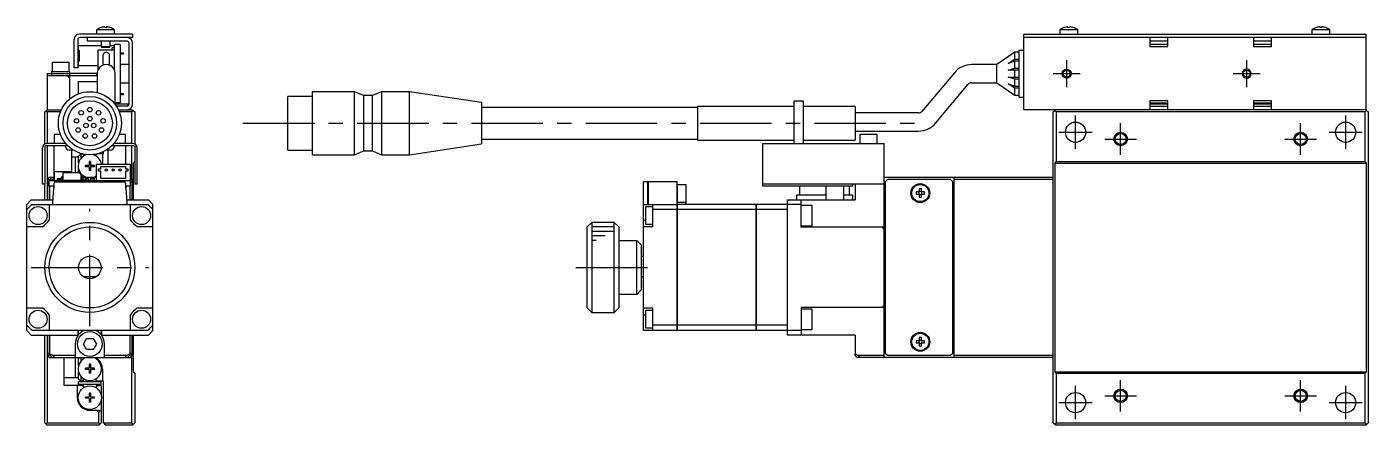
# Model space of a CAD drawing. Extents: x -1 to 626, y -8 to 214.
# Drawn here: x 327.5 to 625.5, y 68 to 156.4 of the extents above; entities that cross this region are included whole.
import ezdxf

# ---------------------------------------------------------------- set-up
doc = ezdxf.new("R2010")
doc.units = 0
doc.header["$LTSCALE"] = 0.5
doc.linetypes.add('CENTER', pattern=[50.8, 31.75, -6.35, 6.35, -6.35])
for name, color, linetype in [('MSM_CENTER', 1, 'CENTER'), ('MSM_CONTINUOUS', 7, 'CONTINUOUS'), ('MSM_NARROW', 5, 'CONTINUOUS')]:
    doc.layers.add(name, color=color, linetype=linetype)

msp = doc.modelspace()

# ---------------------------------------------------------------- linework, layer by layer
at = {"layer": 'MSM_CENTER'}
for p, q in [((558.500001, 149.000001), (558.500001, 143.000001)), ((598.500001, 149.000001), (598.500001, 143.000001)), ((555.500001, 146.000001), (561.500001, 146.000001)), ((595.500001, 146.000001), (601.500001, 146.000001)), ((375.500001, 135.000001), (525.500001, 135.000001)), ((560.500001, 129.300001), (560.500001, 136.700001)), ((570.500001, 128.000001), (570.500001, 135.000001)), ((610.500001, 128.000001), (610.500001, 135.000001)), ((620.500001, 129.300001), (620.500001, 136.700001)), ((556.800001, 133.000001), (564.200001, 133.000001)), ((567.000001, 131.500001), (574.000001, 131.500001)), ((607.000001, 131.500001), (614.000001, 131.500001)), ((616.800001, 133.000001), (624.200001, 133.000001)), ((341.500001, 90.000001), (341.500001, 116.000001)), ((328.500001, 103.000001), (354.500001, 103.000001)), ((449.500001, 103.000001), (467.500001, 103.000001)), ((570.500001, 71.000001), (570.500001, 78.000001)), ((610.500001, 71.000001), (610.500001, 78.000001)), ((560.500001, 69.300001), (560.500001, 76.700001)), ((567.000001, 74.500001), (574.000001, 74.500001)), ((607.000001, 74.500001), (614.000001, 74.500001)), ((620.500001, 69.300001), (620.500001, 76.700001)), ((556.800001, 73.000001), (564.200001, 73.000001)), ((616.800001, 73.000001), (624.200001, 73.000001))]:
    msp.add_line(p, q, dxfattribs=at)
at = {"layer": 'MSM_CONTINUOUS'}
for p, q in [((347, 155.698), (343, 155.698)), ((343, 155.698), (343, 154.800001)), ((344.071291, 156.255734), (344.05, 156.255734)), ((344.8, 156.255734), (344.8, 156.387477)), ((345.2, 156.255734), (344.8, 156.255734)), ((345.2, 156.387477), (345.2, 156.255734)), ((345.95, 156.255734), (345.928708, 156.255734)), ((347, 154.800001), (347, 155.698)), ((561.000001, 155.698), (557.000001, 155.698)), ((557.000001, 155.698), (557.000001, 154.800001)), ((558.071292, 156.255734), (558.050001, 156.255734)), ((558.800001, 156.255734), (558.800001, 156.387477)), ((559.200001, 156.255734), (558.800001, 156.255734)), ((559.200001, 156.387477), (559.200001, 156.255734)), ((559.950001, 156.255734), (559.92871, 156.255734)), ((561.000001, 154.800001), (561.000001, 155.698)), ((617.000001, 155.698), (613.000001, 155.698)), ((613.000001, 155.698), (613.000001, 154.800001)), ((614.071292, 156.255734), (614.050001, 156.255734)), ((614.800001, 156.255734), (614.800001, 156.387477)), ((615.200001, 156.255734), (614.800001, 156.255734)), ((615.200001, 156.387477), (615.200001, 156.255734)), ((615.950001, 156.255734), (615.92871, 156.255734)), ((617.000001, 154.800001), (617.000001, 155.698)), ((338, 147.300001), (338, 153.600001)), ((338.8, 153.500001), (338.8, 147.300001)), ((339, 152.250001), (344, 152.250001)), ((339, 151.250001), (339, 152.250001)), ((351, 154.800001), (339.2, 154.800001)), ((351, 154.000001), (339.3, 154.000001)), ((341, 153.200001), (341, 154.000001)), ((349.8, 153.200001), (341, 153.200001)), ((344, 153.199982), (344, 152.000001)), ((344, 152.000001), (346, 152.000001)), ((344, 152.000001), (344.2, 151.800001)), ((345.8, 151.800001), (346, 152.000001)), ((346, 152.000001), (346, 153.199982)), ((346, 152.250001), (347, 152.250001)), ((347, 146.759935), (347, 152.500001)), ((348.2, 152.500001), (347, 152.500001)), ((348.2, 152.500001), (348.2, 139.500001)), ((350.2, 139.200001), (350.2, 152.800001)), ((351, 154.800001), (351, 154.000001)), ((351, 139.200001), (351, 152.800001)), ((549.000001, 154.800001), (625.000001, 154.800001)), ((549.000001, 138.000001), (549.000001, 154.800001)), ((625.000001, 154.000001), (549.000001, 154.000001)), ((577.000001, 154.000001), (577.000001, 152.000001)), ((581.000001, 153.200001), (577.000001, 153.200001)), ((581.000001, 152.500001), (577.000001, 152.500001)), ((577.000001, 152.000001), (581.000001, 152.000001)), ((581.000001, 152.000001), (581.000001, 154.000001)), ((600.000001, 154.000001), (600.000001, 152.000001)), ((604.000001, 153.200001), (600.000001, 153.200001)), ((604.000001, 152.500001), (600.000001, 152.500001)), ((600.000001, 152.000001), (604.000001, 152.000001)), ((604.000001, 152.000001), (604.000001, 154.000001)), ((625.000001, 154.800001), (625.000001, 138.000001)), ((339, 151.250001), (339.1, 151.250001)), ((339.1, 150.450001), (339, 150.450001)), ((339, 150.450001), (339, 149.550001)), ((339.1, 150.075001), (339, 150.075001)), ((339.1, 149.925001), (339, 149.925001)), ((339.1, 149.550001), (339, 149.550001)), ((339.1, 151.250001), (339.1, 148.750001)), ((347, 151.250001), (343.3, 151.250001)), ((343.3, 151.250001), (343.3, 146.759935)), ((345.8, 151.800001), (344.2, 151.800001)), ((344.4, 150.000001), (344.4, 147.854051)), ((345.9, 147.854051), (345.9, 150.000001)), ((347, 151.705001), (346.45, 151.705001)), ((346.45, 151.250001), (346.45, 151.705001)), ((348.2, 150.625001), (349, 150.625001)), ((348.2, 150.375001), (349, 150.375001)), ((349, 150.375001), (349, 150.625001)), ((547.000001, 150.750001), (543.000001, 148.000001)), ((545.545455, 148.250001), (547.000001, 149.250001)), ((547.000001, 149.250001), (547.000001, 150.750001)), ((548.000001, 150.750001), (547.000001, 150.750001)), ((547.000001, 149.250001), (548.000001, 149.250001)), ((548.000001, 140.750001), (548.000001, 151.250001)), ((548.000001, 151.250001), (549.000001, 151.250001)), ((333, 146.500001), (333, 145.500001)), ((333, 146.500001), (337, 146.500001)), ((336.9, 148.500001), (333.1, 148.500001)), ((333.1, 148.500001), (333.1, 146.500001)), ((336.9, 146.500001), (336.9, 148.500001)), ((337, 146.500001), (337, 140.361903)), ((338.8, 147.300001), (338, 147.300001)), ((339, 147.750001), (339, 148.750001)), ((339, 148.750001), (339.1, 148.750001)), ((343.3, 147.750001), (339, 147.750001)), ((350.2, 148.000001), (348.2, 148.000001)), ((533.568701, 146.213939), (526.368096, 137.632591)), ((543.000001, 148.000001), (537.398924, 148.000001)), ((543.000001, 144.000001), (543.000001, 148.000001)), ((547.000001, 148.750001), (545.545455, 148.250001)), ((545.545455, 146.750001), (547.000001, 147.250001)), ((548.000001, 146.750001), (545.545455, 146.750001)), ((547.000001, 147.250001), (547.000001, 148.750001)), ((548.000001, 148.750001), (547.000001, 148.750001)), ((547.000001, 147.250001), (548.000001, 147.250001)), ((547.000001, 145.250001), (547.000001, 146.750001)), ((332, 146.000001), (332, 138.000001)), ((332, 146.000001), (333, 146.000001)), ((343, 145.500001), (332, 145.500001)), ((333, 146.000001), (337, 146.000003)), ((336.5, 145.500001), (337, 145.000001)), ((343, 146.000003), (337, 146.000003)), ((339, 141.538349), (339, 144.250001)), ((339, 144.250001), (343.15, 144.250001)), ((343, 146.000003), (343, 145.500001)), ((343.15, 146.000001), (343.15, 141.802758)), ((347.15, 139.132496), (347.15, 146.000001)), ((348.2, 144.000001), (350.2, 144.000001)), ((529.432273, 135.061441), (536.632879, 143.642789)), ((537.398924, 144.000001), (543.000001, 144.000001)), ((543.000001, 144.000001), (547.000001, 141.250001)), ((545.545455, 145.250001), (548.000001, 145.250001)), ((547.000001, 144.750001), (545.545455, 145.250001)), ((545.545455, 143.750001), (547.000001, 143.250001)), ((547.000001, 142.750001), (545.545455, 143.750001)), ((547.000001, 143.250001), (547.000001, 144.750001)), ((548.000001, 144.750001), (547.000001, 144.750001)), ((547.000001, 143.250001), (548.000001, 143.250001)), ((348.2, 141.625001), (349, 141.625001)), ((348.2, 141.375001), (349, 141.375001)), ((349, 141.375001), (349, 141.625001)), ((385.500001, 129.050001), (385.500001, 140.950001)), ((391.000001, 140.950001), (385.500001, 140.950001)), ((391.000001, 128.000001), (391.000001, 142.000001)), ((400.300001, 142.000001), (391.000001, 142.000001)), ((400.300001, 128.000001), (400.300001, 142.000001)), ((402.300001, 141.150001), (400.300001, 142.000001)), ((402.300001, 141.150001), (402.300001, 128.850001)), ((404.300001, 141.150001), (402.300001, 141.150001)), ((406.300001, 142.000001), (404.300001, 141.150001)), ((404.300001, 128.850001), (404.300001, 141.150001)), ((406.300001, 142.000001), (406.300001, 128.000001)), ((412.500001, 142.000001), (406.300001, 142.000001)), ((412.500001, 128.000001), (412.500001, 142.000001)), ((428.500001, 139.570001), (412.500001, 142.000001)), ((547.000001, 141.250001), (547.000001, 142.750001)), ((548.000001, 142.750001), (547.000001, 142.750001)), ((547.000001, 141.250001), (548.000001, 141.250001)), ((548.000001, 140.750001), (549.000001, 140.750001)), ((331.5, 137.500001), (332, 138.000001)), ((331.5, 130.366026), (331.5, 137.500001)), ((331.75, 137.750001), (332, 137.500001)), ((332, 138.000001), (335.175445, 138.000001)), ((332, 137.500001), (332, 130.500001)), ((334.961652, 137.500001), (332, 137.500001)), ((348.2, 139.500001), (347.15, 139.500001)), ((347.15, 139.300001), (350, 139.300001)), ((349.8, 138.800001), (347.378776, 138.800001)), ((347.824556, 138.000001), (351, 138.000001)), ((350.8, 137.500001), (348.038349, 137.500001)), ((350, 138.853591), (350, 139.300001)), ((350.8, 137.500001), (351.15, 137.850001)), ((350.8, 130.500001), (350.8, 137.500001)), ((351.15, 137.850001), (351, 138.000001)), ((351.15, 137.850001), (351.5, 137.500001)), ((351.5, 137.500001), (351.5, 130.366027)), ((428.500001, 139.570001), (428.500001, 130.430001)), ((476.500001, 138.500001), (428.500001, 138.500001)), ((476.500001, 138.750001), (476.500001, 131.250001)), ((498.000001, 138.750001), (476.500001, 138.750001)), ((498.000001, 130.500001), (498.000001, 140.000001)), ((498.000001, 140.000001), (500.000001, 140.000001)), ((500.000001, 140.000001), (500.000001, 130.500001)), ((511.500001, 138.750001), (500.000001, 138.750001)), ((511.500001, 138.750001), (511.500001, 131.250001)), ((525.602051, 137.275379), (511.500001, 137.275379)), ((625.000001, 138.000001), (549.000001, 138.000001)), ((555.500001, 137.500001), (555.850001, 137.850001)), ((555.500001, 68.500001), (555.500001, 137.500001)), ((555.850001, 137.850001), (556.000001, 138.000001)), ((555.850001, 137.850001), (556.200001, 137.500001)), ((624.800001, 137.500001), (556.200001, 137.500001)), ((556.200001, 137.500001), (556.200001, 126.500001)), ((577.000001, 140.000001), (577.000001, 138.000001)), ((581.000001, 140.000001), (577.000001, 140.000001)), ((577.000001, 139.500001), (581.000001, 139.500001)), ((577.000001, 139.300001), (581.000001, 139.300001)), ((577.000001, 138.800001), (581.000001, 138.800001)), ((581.000001, 138.000001), (581.000001, 140.000001)), ((604.000001, 140.000001), (600.000001, 140.000001)), ((600.000001, 140.000001), (600.000001, 138.000001)), ((600.000001, 139.500001), (604.000001, 139.500001)), ((600.000001, 139.300001), (604.000001, 139.300001)), ((600.000001, 138.800001), (604.000001, 138.800001)), ((604.000001, 138.000001), (604.000001, 140.000001)), ((624.800001, 137.500001), (625.150001, 137.850001)), ((624.800001, 126.500001), (624.800001, 137.500001)), ((625.000001, 138.000001), (625.150001, 137.850001)), ((625.150001, 137.850001), (625.500001, 137.500001)), ((625.500001, 137.500001), (625.500001, 68.500001)), ((334.961652, 132.500001), (333.600001, 132.500001)), ((333.600001, 132.500001), (333.600001, 130.500001)), ((349.400001, 132.500001), (348.038349, 132.500001)), ((349.400001, 130.500001), (349.400001, 132.500001)), ((428.500001, 131.500001), (476.500001, 131.500001)), ((476.500001, 131.250001), (498.000001, 131.250001)), ((500.000001, 131.250001), (511.500001, 131.250001)), ((511.500001, 133.275379), (525.602051, 133.275379)), ((516.400001, 132.500001), (512.600001, 132.500001)), ((512.600001, 132.500001), (512.600001, 130.500001)), ((516.400001, 130.500001), (516.400001, 132.500001)), ((331.000001, 121.500001), (331.000001, 129.500001)), ((331.500001, 129.800001), (331.500001, 121.500001)), ((336.601021, 130.000001), (331.700001, 130.000001)), ((332, 130.000001), (332, 118.000001)), ((336.138098, 130.500001), (332.000001, 130.500001)), ((333.500001, 130.000001), (333.500001, 123.000001)), ((336.000001, 130.669874), (336.000001, 130.500001)), ((337.894449, 129.000001), (337.000001, 129.000001)), ((337.500001, 124.080001), (337.500001, 129.000001)), ((339, 128.400001), (339, 128.461653)), ((339.16762, 128.400001), (339, 128.400001)), ((339.5, 128.200001), (339, 127.700001)), ((339.5, 128.200001), (339.5, 127.161326)), ((339.838676, 128.200001), (339.5, 128.200001)), ((339.967335, 128.169852), (340.078847, 127.976708)), ((343.032664, 128.169852), (342.921152, 127.976708)), ((344.5, 128.200001), (343.161325, 128.200001)), ((344, 128.400001), (343.832381, 128.400001)), ((344, 128.400001), (344, 128.461652)), ((344.3, 128.200001), (344.3, 125.900001)), ((344.5, 128.200001), (344.5, 128.675445)), ((346.000001, 129.000001), (345.105552, 129.000001)), ((345.500001, 129.000001), (345.500001, 125.900001)), ((351.300001, 130.000001), (346.39898, 130.000001)), ((351.000001, 130.500001), (346.861903, 130.500001)), ((347.000001, 130.500001), (347.000001, 130.669874)), ((349.500001, 125.900001), (349.500001, 130.000001)), ((350.8, 122.700001), (350.8, 130.000001)), ((351.500001, 129.800001), (351.500001, 121.500001)), ((352.000001, 121.500001), (352.000001, 129.500001)), ((385.500001, 129.050001), (391.000001, 129.050001)), ((400.300001, 128.000001), (402.300001, 128.850001)), ((402.300001, 128.850001), (404.300001, 128.850001)), ((404.300001, 128.850001), (406.300001, 128.000001)), ((412.500001, 128.000001), (428.500001, 130.430001)), ((491.000001, 130.500001), (518.000001, 130.500001)), ((491.000001, 121.000001), (491.000001, 130.500001)), ((518.000001, 83.000001), (518.000001, 130.500001)), ((339, 127.450001), (337.500001, 127.450001)), ((338.3, 124.080001), (338.3, 127.450001)), ((339, 126.214144), (339, 127.700001)), ((341.295, 125.645001), (340.5, 125.645001)), ((340.5, 125.355001), (340.5, 125.645001)), ((341.295, 125.355001), (340.5, 125.355001)), ((341.029993, 125.645001), (341.029993, 125.355001)), ((341.355, 126.500001), (341.355, 125.705001)), ((341.645, 126.500001), (341.355, 126.500001)), ((341.645, 125.970008), (341.355, 125.970008)), ((341.355, 125.295001), (341.355, 124.500001)), ((341.645, 126.500001), (341.645, 125.705001)), ((341.645, 125.295001), (341.645, 124.500001)), ((342.5, 125.645001), (341.705, 125.645001)), ((342.5, 125.355001), (341.705, 125.355001)), ((341.970006, 125.645001), (341.970006, 125.355001)), ((342.5, 125.355001), (342.5, 125.645001)), ((342.925003, 125.900001), (342.925003, 122.200001)), ((342.925003, 125.900001), (350.425003, 125.900001)), ((343.925003, 125.400001), (349.425003, 125.400001)), ((343.925003, 124.850001), (343.925003, 125.400001)), ((349.425003, 125.400001), (349.425003, 124.850001)), ((350.425003, 125.900001), (350.425003, 122.200001)), ((351.5, 126.500001), (351.15, 126.150001)), ((351.15, 126.150001), (351.15, 118.000001)), ((391.000001, 128.000001), (400.300001, 128.000001)), ((406.300001, 128.000001), (412.500001, 128.000001)), ((556.200001, 126.500001), (555.850001, 126.150001)), ((555.850001, 126.150001), (555.850001, 79.850001)), ((555.850001, 126.150001), (625.150001, 126.150001)), ((556.200001, 126.500001), (624.800001, 126.500001)), ((625.150001, 126.150001), (624.800001, 126.500001)), ((625.150001, 79.850001), (625.150001, 126.150001)), ((332.5, 123.000001), (332, 122.500001)), ((332.2, 122.500001), (332.599999, 122.500001)), ((332.2, 118.000001), (332.2, 122.500001)), ((332.5, 123.000001), (333.600003, 123.000001)), ((332.500003, 121.000001), (332.500003, 122.200001)), ((350.500003, 122.200001), (332.500003, 122.200001)), ((332.599999, 122.500001), (333.099999, 123.000001)), ((332.599999, 122.200001), (332.599999, 122.500001)), ((333.212371, 122.500001), (332.612371, 122.200001)), ((333, 122.900002), (333, 123.000001)), ((333.600003, 122.887633), (333.212371, 122.500001)), ((333.600003, 122.500001), (333.212371, 122.500001)), ((337.400003, 124.200001), (333.600003, 124.200001)), ((333.600003, 124.200001), (333.600003, 122.200001)), ((334.325003, 122.200001), (334.325003, 122.750001)), ((334.325003, 122.750001), (335.157503, 122.750001)), ((334.547503, 122.200001), (334.547503, 122.430001)), ((335.057503, 122.430001), (334.547503, 122.430001)), ((334.797503, 122.200001), (334.797503, 122.430001)), ((334.863898, 122.200001), (334.863898, 122.430001)), ((335.157503, 122.530001), (335.157503, 122.860001)), ((335.277503, 122.200001), (335.277503, 122.284034)), ((335.387503, 122.860001), (335.387503, 122.530001)), ((335.387503, 122.750001), (335.597503, 122.750001)), ((335.597503, 123.190001), (335.487503, 123.190001)), ((335.597503, 122.960001), (335.487503, 122.960001)), ((335.597503, 122.400001), (335.597503, 123.980001)), ((335.697503, 124.080001), (339.076081, 124.080001)), ((339.397503, 122.300001), (335.697503, 122.300001)), ((337.277503, 122.200001), (337.277503, 122.300001)), ((337.400003, 124.080001), (337.400003, 124.200001)), ((337.400003, 122.200001), (337.400003, 122.300001)), ((338.25, 122.200001), (338.25, 122.300001)), ((338.812503, 122.200001), (338.812503, 122.300001)), ((339, 124.080001), (339, 124.785858)), ((339.146792, 124.050712), (339.468213, 123.729291)), ((339.497503, 123.65858), (339.497503, 122.400001)), ((339.607503, 123.190001), (339.497503, 123.190001)), ((339.607503, 122.960001), (339.497503, 122.960001)), ((339.497503, 122.750001), (339.707503, 122.750001)), ((339.497503, 122.625001), (339.707503, 122.625001)), ((339.5, 123.838676), (339.5, 123.190001)), ((339.707503, 122.860001), (339.707503, 122.530001)), ((339.906334, 123.000001), (342.925003, 123.000001)), ((339.937503, 122.530001), (339.937503, 122.860001)), ((339.937503, 122.750001), (340.000003, 122.750001)), ((339.937503, 122.625001), (340.000003, 122.625001)), ((340.000003, 122.437299), (340.000003, 123.000001)), ((340.000003, 122.200001), (340.000003, 122.202139)), ((340.037503, 122.430001), (340.547503, 122.430001)), ((340.231107, 122.430001), (340.231107, 122.200001)), ((340.297503, 122.430001), (340.297503, 122.200001)), ((340.500003, 122.430001), (340.500003, 123.000001)), ((340.500003, 122.750001), (341.250003, 122.750001)), ((340.500003, 122.625001), (341.250003, 122.625001)), ((340.547503, 122.430001), (340.547503, 122.200001)), ((341.250003, 122.200001), (341.250003, 123.000001)), ((341.355, 125.029995), (341.645, 125.029995)), ((341.645, 124.500001), (341.355, 124.500001)), ((341.750003, 122.200001), (341.750003, 123.000001)), ((341.750003, 122.750001), (342.500003, 122.750001)), ((341.750003, 122.625001), (342.500003, 122.625001)), ((342.500003, 122.200001), (342.500003, 123.000001)), ((343.425003, 124.850001), (343.925003, 124.850001)), ((343.425003, 124.350001), (343.425003, 124.850001)), ((343.925003, 124.350001), (343.425003, 124.350001)), ((343.925003, 122.700001), (343.925003, 124.350001)), ((349.425003, 122.700001), (343.925003, 122.700001)), ((349.425003, 124.850001), (349.925003, 124.850001)), ((349.425003, 124.350001), (349.425003, 122.700001)), ((349.925003, 124.350001), (349.425003, 124.350001)), ((349.925003, 124.850001), (349.925003, 124.350001)), ((350.5, 123.000001), (350.425003, 123.000001)), ((350.425003, 122.500001), (350.8, 122.500001)), ((351, 122.500001), (350.5, 123.000001)), ((350.500003, 121.000001), (350.500003, 122.200001)), ((350.8, 122.500001), (350.8, 118.000001)), ((351, 118.000001), (351, 122.500001)), ((518.000001, 123.000001), (555.500001, 123.000001)), ((518.700001, 122.500001), (518.200001, 122.000001)), ((532.700001, 122.500001), (518.700001, 122.500001)), ((533.200001, 122.000001), (532.700001, 122.500001)), ((533.500001, 83.000001), (533.500001, 123.000001)), ((555.500001, 122.500001), (533.500001, 122.500001)), ((331.500001, 121.500001), (331.000001, 121.500001)), ((331.5, 118.000001), (331.5, 121.500001)), ((332.500003, 122.000001), (332.2, 122.000001)), ((333.529708, 121.000001), (332.500003, 121.000001)), ((332.599999, 118.000001), (332.599999, 121.000001)), ((333.270979, 117.300001), (333.58012, 121.720928)), ((333.500003, 121.000001), (333.500003, 120.575196)), ((333.879389, 122.000001), (349.120612, 122.000001)), ((349.419881, 121.720928), (349.729023, 117.300001)), ((350.500003, 121.000001), (349.470293, 121.000001)), ((349.500003, 120.575139), (349.500003, 121.000001)), ((350.400001, 121.000001), (350.400001, 118.000001)), ((350.8, 122.000001), (350.500003, 122.000001)), ((352.000001, 121.500001), (351.500001, 121.500001)), ((464.500001, 89.000001), (464.500001, 122.000001)), ((465.500001, 122.000001), (464.500001, 122.000001)), ((465.500001, 117.000001), (465.500001, 122.000001)), ((465.500001, 121.990001), (465.510001, 121.990001)), ((465.510001, 122.000001), (465.510001, 117.000001)), ((472.000001, 122.000001), (465.510001, 122.000001)), ((472.000001, 89.000001), (472.000001, 122.000001)), ((472.000001, 121.400001), (474.000001, 121.400001)), ((472.000001, 121.000001), (472.010001, 121.000001)), ((472.010001, 121.000001), (472.010001, 89.000001)), ((474.000001, 117.000001), (474.000001, 121.400001)), ((518.000001, 121.500001), (491.000001, 121.500001)), ((511.000001, 121.000001), (491.000001, 121.000001)), ((499.250001, 119.000001), (499.250001, 121.000001)), ((505.000001, 121.000001), (505.000001, 118.000001)), ((509.000001, 118.000001), (509.000001, 121.000001)), ((510.250001, 119.000001), (510.250001, 121.000001)), ((511.000001, 121.000001), (511.000001, 121.500001)), ((511.499999, 121.500001), (511.499999, 118.000001)), ((518.200001, 122.000001), (518.200001, 84.000001)), ((525.760001, 119.740001), (525.080816, 119.740001)), ((525.080816, 119.260001), (525.760001, 119.260001)), ((525.760001, 120.419186), (525.760001, 119.740001)), ((525.760001, 119.260001), (525.760001, 118.580817)), ((526.240001, 119.740001), (526.240001, 120.419186)), ((526.919185, 119.740001), (526.240001, 119.740001)), ((526.240001, 118.580817), (526.240001, 119.260001)), ((526.240001, 119.260001), (526.919185, 119.260001)), ((533.200001, 84.000001), (533.200001, 122.000001)), ((328.500001, 118.000001), (327.500001, 117.000001)), ((327.500001, 89.000001), (327.500001, 117.000001)), ((328.500001, 118.000001), (333.319927, 118.000001)), ((328.654768, 117.000001), (354.345233, 117.000001)), ((332.500001, 117.000001), (332.500001, 113.500001)), ((333.250001, 117.000001), (333.270979, 117.300001)), ((349.680074, 118.000001), (354.500001, 118.000001)), ((349.729023, 117.300001), (349.750001, 117.000001)), ((350.500001, 113.500001), (350.500001, 117.000001)), ((355.500001, 117.000001), (354.500001, 118.000001)), ((355.500001, 89.000001), (355.500001, 117.000001)), ((464.500001, 117.000001), (472.000001, 117.000001)), ((465.000001, 112.500001), (465.000001, 116.500001)), ((465.000001, 116.500001), (466.500001, 116.500001)), ((466.500001, 117.000001), (466.500001, 112.000001)), ((472.000001, 116.990001), (472.010001, 116.990001)), ((472.010001, 117.500001), (474.000001, 117.500001)), ((489.500001, 117.000001), (472.010001, 117.000001)), ((489.500001, 89.000001), (489.500001, 117.000001)), ((489.500001, 116.990001), (489.510001, 116.990001)), ((489.510001, 117.000001), (489.510001, 89.000001)), ((499.500001, 117.000001), (489.510001, 117.000001)), ((496.500001, 118.000001), (511.499999, 118.000001)), ((496.500001, 88.000001), (496.500001, 118.000001)), ((505.000001, 119.000001), (498.500001, 119.000001)), ((498.500001, 119.000001), (498.500001, 118.000001)), ((499.500001, 111.900001), (499.500001, 118.000001)), ((502.000001, 116.750001), (499.500001, 116.750001)), ((502.000001, 112.250001), (502.000001, 116.750001)), ((511.000001, 119.000001), (509.000001, 119.000001)), ((511.000001, 118.000001), (511.000001, 119.000001)), ((518.200001, 117.250001), (518.000001, 117.250001)), ((533.500001, 117.250001), (533.200001, 117.250001)), ((533.500001, 116.750001), (533.200001, 116.750001)), ((464.500001, 113.500001), (465.000001, 113.500001)), ((472.000001, 115.845234), (466.500001, 115.845234)), ((472.000001, 115.841341), (472.010001, 115.841341)), ((489.500001, 115.845234), (472.010001, 115.845234)), ((489.500001, 115.841341), (489.510001, 115.841341)), ((496.500001, 115.845234), (489.510001, 115.845234)), ((331.000001, 112.000001), (327.500001, 112.000001)), ((355.500001, 112.000001), (352.000001, 112.000001)), ((453.000001, 113.000001), (452.000001, 112.000001)), ((452.000001, 94.000001), (452.000001, 112.000001)), ((453.000001, 113.000001), (453.000001, 93.000001)), ((458.000001, 113.000001), (453.000001, 113.000001)), ((458.000001, 93.000001), (458.000001, 113.000001)), ((459.000001, 112.000001), (458.000001, 113.000001)), ((459.000001, 112.000001), (459.000001, 94.000001)), ((466.500001, 112.000001), (464.500001, 112.000001)), ((466.500001, 112.500001), (465.000001, 112.500001)), ((499.500001, 112.250001), (502.000001, 112.250001)), ((518.000001, 111.900001), (499.500001, 111.900001)), ((517.500001, 111.900001), (518.000001, 111.400001)), ((518.200001, 113.000001), (518.000001, 113.000001)), ((518.200001, 112.000001), (518.000001, 112.000001)), ((518.200001, 110.500001), (518.000001, 110.500001)), ((533.200001, 111.250001), (533.500001, 111.250001)), ((459.000001, 109.000001), (463.000001, 109.000001)), ((464.000001, 108.000001), (463.000001, 109.000001)), ((463.000001, 97.000001), (463.000001, 109.000001)), ((464.000001, 108.000001), (464.000001, 98.000001)), ((533.300001, 108.000001), (533.200001, 108.000001)), ((533.300001, 98.000001), (533.300001, 108.000001)), ((533.500001, 107.800001), (533.300001, 108.000001)), ((464.000001, 105.500001), (464.500001, 105.500001)), ((340.000001, 101.000001), (343.000001, 101.000001)), ((464.000001, 101.000001), (464.500001, 101.000001)), ((463.000001, 97.000001), (459.000001, 97.000001)), ((463.000001, 97.000001), (464.000001, 98.000001)), ((518.000001, 95.500001), (518.200001, 95.500001)), ((533.200001, 98.000001), (533.300001, 98.000001)), ((533.300001, 98.000001), (533.500001, 98.200001)), ((327.500001, 94.000001), (331.000001, 94.000001)), ((332.500001, 92.500001), (332.500001, 89.000001)), ((350.500001, 89.000001), (350.500001, 92.500001)), ((352.000001, 94.000001), (355.500001, 94.000001)), ((452.000001, 94.000001), (453.000001, 93.000001)), ((453.000001, 93.000001), (458.000001, 93.000001)), ((458.000001, 93.000001), (459.000001, 94.000001)), ((464.500001, 94.000001), (466.500001, 94.000001)), ((464.500001, 92.500001), (465.000001, 92.500001)), ((465.000001, 93.500001), (466.500001, 93.500001)), ((465.000001, 89.500001), (465.000001, 93.500001)), ((466.500001, 94.000001), (466.500001, 89.000001)), ((518.000001, 94.100001), (499.500001, 94.100001)), ((499.500001, 94.100001), (499.500001, 88.000001)), ((502.000001, 93.750001), (499.500001, 93.750001)), ((502.000001, 89.250001), (502.000001, 93.750001)), ((518.000001, 94.600001), (517.500001, 94.100001)), ((518.200001, 94.000001), (518.000001, 94.000001)), ((518.000001, 93.000001), (518.200001, 93.000001)), ((533.500001, 94.750001), (533.200001, 94.750001)), ((466.500001, 89.500001), (465.000001, 89.500001)), ((472.000001, 90.154769), (466.500001, 90.154769)), ((472.000001, 90.158662), (472.010001, 90.158662)), ((489.500001, 90.154769), (472.010001, 90.154769)), ((489.500001, 90.158662), (489.510001, 90.158662)), ((496.500001, 90.154769), (489.510001, 90.154769)), ((327.500001, 89.000001), (328.500001, 88.000001)), ((328.500001, 88.000001), (338.900001, 88.000001)), ((354.345233, 89.000001), (328.654768, 89.000001)), ((331.5, 68.500001), (331.5, 88.000001)), ((332, 88.000001), (332, 68.500001)), ((332.2, 83.500001), (332.2, 88.000001)), ((332.599999, 83.500001), (332.599999, 88.000001)), ((338.900001, 88.000001), (338.900001, 89.000001)), ((339.010523, 88.089258), (339.010523, 89.000001)), ((340.056626, 86.000001), (340.778314, 87.250001)), ((340.778314, 87.250001), (342.221689, 87.250001)), ((342.221689, 87.250001), (342.943377, 86.000001)), ((343.989478, 89.000001), (343.989478, 88.089261)), ((344.100001, 89.000001), (344.100001, 88.000001)), ((344.100001, 88.000001), (354.500001, 88.000001)), ((350.400001, 88.000001), (350.400001, 83.500001)), ((350.8, 88.000001), (350.8, 83.500001)), ((351, 83.500001), (351, 88.000001)), ((351.15, 88.000001), (351.15, 79.850001)), ((354.500001, 88.000001), (355.500001, 89.000001)), ((472.000001, 89.000001), (464.500001, 89.000001)), ((472.000001, 89.010001), (472.010001, 89.010001)), ((489.500001, 89.000001), (472.010001, 89.000001)), ((489.500001, 89.010001), (489.510001, 89.010001)), ((499.500001, 89.000001), (489.510001, 89.000001)), ((511.499999, 88.000001), (496.500001, 88.000001)), ((499.500001, 89.250001), (502.000001, 89.250001)), ((511.499999, 88.000001), (511.499999, 83.806188)), ((518.000001, 88.750001), (518.200001, 88.750001)), ((525.760001, 86.740001), (525.080816, 86.740001)), ((525.760001, 87.419186), (525.760001, 86.740001)), ((526.240001, 86.740001), (526.240001, 87.419186)), ((526.919185, 86.740001), (526.240001, 86.740001)), ((533.200001, 89.250001), (533.500001, 89.250001)), ((533.200001, 88.750001), (533.500001, 88.750001)), ((332, 83.500001), (332.5, 83.000001)), ((332.2, 84.000001), (332.599999, 84.000001)), ((332.599999, 83.500001), (332.2, 83.500001)), ((332.599999, 83.806187), (333.212371, 83.500001)), ((333.099999, 83.000001), (332.599999, 83.500001)), ((333.212371, 83.500001), (338.250002, 83.500001)), ((333.212371, 83.500001), (333.712371, 83.000001)), ((338.250002, 86.000001), (338.250002, 83.000001)), ((340.778314, 84.750001), (340.056626, 86.000001)), ((342.221689, 84.750001), (340.778314, 84.750001)), ((342.943377, 86.000001), (342.221689, 84.750001)), ((344.750002, 83.000001), (344.750002, 86.000001)), ((344.750002, 83.500001), (349.787628, 83.500001)), ((349.287628, 83.000001), (349.787628, 83.500001)), ((349.787628, 83.500001), (350.400001, 83.806188)), ((350.400001, 83.500001), (349.900001, 83.000001)), ((350.400001, 84.000001), (350.8, 84.000001)), ((350.8, 83.500001), (350.400001, 83.500001)), ((350.5, 83.000001), (351, 83.500001)), ((511.499999, 83.806188), (512.112373, 83.500001)), ((511.500001, 83.500001), (511.499999, 83.806188)), ((512.000001, 83.000001), (511.500001, 83.500001)), ((512.112373, 83.500001), (518.000001, 83.500001)), ((512.112373, 83.500001), (512.612373, 83.000001)), ((518.200001, 84.000001), (518.700001, 83.500001)), ((518.700001, 83.500001), (532.700001, 83.500001)), ((525.080816, 86.260001), (525.760001, 86.260001)), ((525.760001, 86.260001), (525.760001, 85.580817)), ((526.240001, 85.580817), (526.240001, 86.260001)), ((526.240001, 86.260001), (526.919185, 86.260001)), ((532.700001, 83.500001), (533.200001, 84.000001)), ((533.500001, 83.500001), (555.500001, 83.500001)), ((332.5, 83.000001), (350.5, 83.000001)), ((333, 83.000001), (333, 83.1)), ((335.8, 76.800001), (335.8, 83.000001)), ((338.3, 78.550001), (338.3, 83.000001)), ((339, 81.214144), (339, 83.000001)), ((339.2, 83.000001), (339, 82.800001)), ((339.5, 83.000001), (339.5, 82.161326)), ((341.295, 80.645001), (340.5, 80.645001)), ((340.5, 80.355001), (340.5, 80.645001)), ((341.029993, 80.645001), (341.029993, 80.355001)), ((341.355, 81.500001), (341.355, 80.705001)), ((341.645, 81.500001), (341.355, 81.500001)), ((341.645, 80.970008), (341.355, 80.970008)), ((341.645, 81.500001), (341.645, 80.705001)), ((342.5, 80.645001), (341.705, 80.645001)), ((341.970006, 80.645001), (341.970006, 80.355001)), ((342.5, 80.355001), (342.5, 80.645001)), ((343.3, 82.644762), (343.3, 83.000001)), ((344.3, 80.500001), (344.3, 77.800001)), ((350, 83.000001), (350, 83.1)), ((350.8, 68.500001), (350.8, 83.300001)), ((555.500001, 83.000001), (512.000001, 83.000001)), ((335.8, 78.550001), (339, 78.550001)), ((339, 78.300001), (339, 79.785858)), ((339, 78.300001), (339.5, 77.800001)), ((339, 77.000001), (339, 77.600001)), ((344, 77.600001), (339, 77.600001)), ((339.5, 78.838676), (339.5, 77.800001)), ((339.5, 77.800001), (339.949929, 77.800001)), ((339.949929, 77.800001), (340.078847, 78.023295)), ((341.295, 80.355001), (340.5, 80.355001)), ((341.355, 80.295001), (341.355, 79.500001)), ((341.355, 80.029995), (341.645, 80.029995)), ((341.645, 79.500001), (341.355, 79.500001)), ((341.645, 80.295001), (341.645, 79.500001)), ((342.5, 80.355001), (341.705, 80.355001)), ((343.05007, 77.800001), (342.921152, 78.023295)), ((343.05007, 77.800001), (344.5, 77.800001)), ((344, 77.000001), (344, 77.600001)), ((344.5, 68.500001), (344.5, 77.800001)), ((351.15, 79.850001), (351.5, 79.500001)), ((351.5, 79.500001), (351.5, 68.500001)), ((555.850001, 79.850001), (556.200001, 79.500001)), ((555.850001, 79.850001), (625.150001, 79.850001)), ((556.200001, 79.500001), (556.200001, 68.500001)), ((556.200001, 79.500001), (624.800001, 79.500001)), ((624.800001, 79.500001), (625.150001, 79.850001)), ((624.800001, 68.500001), (624.800001, 79.500001)), ((339.949344, 76.800001), (335.8, 76.800001)), ((338.7, 76.800001), (338.7, 74.100001)), ((344, 77.000001), (339, 77.000001)), ((340.099455, 76.540001), (339.949344, 76.800001)), ((341.355, 75.100001), (341.355, 74.305001)), ((341.645, 75.100001), (341.355, 75.100001)), ((341.645, 74.570008), (341.355, 74.570008)), ((341.645, 75.100001), (341.645, 74.305001)), ((343.050655, 76.800001), (342.900544, 76.540001)), ((343.050655, 76.800001), (344, 76.800001)), ((344, 76.800001), (344, 74.814144)), ((341.295, 74.245001), (340.5, 74.245001)), ((340.5, 73.955001), (340.5, 74.245001)), ((341.295, 73.955001), (340.5, 73.955001)), ((341.029993, 74.245001), (341.029993, 73.955001)), ((341.355, 73.895001), (341.355, 73.100001)), ((341.355, 73.629995), (341.645, 73.629995)), ((341.645, 73.100001), (341.355, 73.100001)), ((341.645, 73.895001), (341.645, 73.100001)), ((342.5, 74.245001), (341.705, 74.245001)), ((342.5, 73.955001), (341.705, 73.955001)), ((341.970006, 74.245001), (341.970006, 73.955001)), ((342.5, 73.955001), (342.5, 74.245001)), ((344, 73.385858), (344, 68.500001)), ((341.5, 71.300001), (344, 71.300001)), ((343, 71.300001), (343.5, 70.800001)), ((343.5, 70.800001), (343.853553, 71.300001)), ((343.5, 68.500001), (343.5, 70.800001)), ((332, 68.000001), (331.5, 68.500001)), ((332, 68.500001), (331.75, 68.250001)), ((332, 68.500001), (343.5, 68.500001)), ((343.5, 68.000001), (332, 68.000001)), ((343.75, 68.250001), (343.5, 68.500001)), ((343.5, 68.000001), (344, 68.500001)), ((344.5, 68.500001), (350.8, 68.500001)), ((344.5, 68.500001), (345, 68.000001)), ((351, 68.000001), (345, 68.000001)), ((351.15, 68.150001), (350.8, 68.500001)), ((351, 68.000001), (351.15, 68.150001)), ((351.5, 68.500001), (351.15, 68.150001)), ((555.850001, 68.150001), (555.500001, 68.500001)), ((556.200001, 68.500001), (555.850001, 68.150001)), ((556.000001, 68.000001), (555.850001, 68.150001)), ((625.000001, 68.000001), (556.000001, 68.000001)), ((556.200001, 68.500001), (624.800001, 68.500001)), ((625.150001, 68.150001), (624.800001, 68.500001)), ((625.150001, 68.150001), (625.000001, 68.000001)), ((625.500001, 68.500001), (625.150001, 68.150001))]:
    msp.add_line(p, q, dxfattribs=at)
for centre, radius in [((558.500001, 146.000001), 0.7835), ((598.500001, 146.000001), 0.7835), ((341.500001, 135.000001), 7), ((341.500001, 135.000001), 5.95), ((341.500001, 135.000001), 5), ((339.571638, 137.298135), 0.5), ((341.500001, 138.000001), 0.5), ((343.428363, 137.298135), 0.5), ((338.545577, 135.520946), 0.5), ((340.633975, 134.500001), 0.5), ((341.500001, 136.000001), 0.5), ((342.366026, 134.500001), 0.5), ((344.454424, 135.520946), 0.5), ((560.500001, 133.000001), 2.25), ((620.500001, 133.000001), 2.25), ((338.901924, 133.500001), 0.5), ((340.47394, 132.180923), 0.5), ((342.526061, 132.180923), 0.5), ((344.098077, 133.500001), 0.5), ((570.500001, 131.500001), 1.2295), ((610.500001, 131.500001), 1.2295), ((345.175003, 124.600001), 0.25), ((346.675003, 124.600001), 0.25), ((348.175003, 124.600001), 0.25), ((526.000001, 119.500001), 2.1), ((526.000001, 119.500001), 1.9), ((330.000001, 114.500001), 2), ((353.000001, 114.500001), 2), ((341.500001, 103.000001), 10), ((341.500001, 103.000001), 9), ((341.500001, 103.000001), 2.5), ((330.000001, 91.500001), 2), ((353.000001, 91.500001), 2), ((341.500002, 86.000001), 2.75), ((526.000001, 86.500001), 2.1), ((526.000001, 86.500001), 1.9), ((341.5, 74.100001), 2.6), ((560.500001, 73.000001), 2.25), ((570.500001, 74.500001), 1.2295), ((610.500001, 74.500001), 1.2295), ((620.500001, 73.000001), 2.25)]:
    msp.add_circle(centre, radius, dxfattribs=at)
for centre, radius, start, end in [((345, 153.200001), 3.2, 107.270005, 128.682187), ((345, 153.200001), 3.193744, 93.59035, 106.905258), ((345, 153.200001), 3.193744, 73.094742, 86.40965), ((345, 153.200001), 3.2, 51.317813, 72.729995), ((559.000001, 153.200001), 3.2, 107.270005, 128.682187), ((559.000001, 153.200001), 3.193744, 93.59035, 106.905258), ((559.000001, 153.200001), 3.193744, 73.094742, 86.40965), ((559.000001, 153.200001), 3.2, 51.317813, 72.729995), ((615.000001, 153.200001), 3.2, 107.270005, 128.682187), ((615.000001, 153.200001), 3.193744, 93.59035, 106.905258), ((615.000001, 153.200001), 3.193744, 73.094742, 86.40965), ((615.000001, 153.200001), 3.2, 51.317813, 72.729995), ((339.2, 153.600001), 1.2, 90, 180), ((339.3, 153.500001), 0.5, 90, 180), ((349.8, 152.800001), 1.2, 0, 90), ((349.8, 152.800001), 0.4, 0, 90), ((345.15, 150.000001), 0.75, 0, 180.00001985), ((345.15, 146.000001), 2, 0, 180.00001985), ((537.398924, 143.000001), 5, 90, 140), ((537.398924, 143.000001), 1, 90, 140), ((337.000001, 139.000001), 1, 125.731739, 151.001182), ((346.000001, 139.000001), 1, 28.998818, 54.268261), ((349.8, 139.200001), 1.2, 270, 0), ((349.8, 139.200001), 0.4, 270, 0), ((525.602051, 138.275379), 1, 270, 320), ((525.602051, 138.275379), 5, 270, 320), ((332.000001, 129.500001), 1, 90, 180), ((331.700001, 129.800001), 0.2, 90, 180), ((337.000001, 130.000001), 1, 180, 270), ((341.5, 128.700001), 1.5875, 199.843345, 216.197223), ((341.5, 128.700001), 1.5875, 323.802777, 340.156637), ((346.000001, 130.000001), 1, 270, 0), ((351.000001, 129.500001), 1, 0, 90), ((351.300001, 129.800001), 0.2, 0, 90), ((341.5, 125.500001), 2.6, 103.624011, 254.05762236), ((341.615, 128.815001), 1.75, 208.621726, 217.005971), ((341.295, 125.705001), 0.06, 270, 0), ((341.295, 125.295001), 0.06, 0, 90), ((341.705, 125.705001), 0.06, 180, 270), ((341.705, 125.295001), 0.06, 90, 180), ((341.5, 125.500001), 2.6, 8.849883, 76.375977), ((341.385, 128.815001), 1.75, 322.994029, 331.378274), ((335.057503, 122.530001), 0.33, 270, 0), ((335.057503, 122.530001), 0.1, 270, 0), ((335.487503, 122.860001), 0.33, 90, 180), ((335.487503, 122.860001), 0.1, 90, 180), ((335.697503, 123.980001), 0.1, 90, 180), ((335.697503, 122.400001), 0.1, 180, 270), ((339.076081, 123.980001), 0.1, 45, 90), ((339.397503, 122.400001), 0.1, 270, 0), ((339.397503, 123.65858), 0.1, 0, 45), ((339.607503, 122.860001), 0.33, 0, 90), ((339.607503, 122.860001), 0.1, 0, 90), ((340.037503, 122.530001), 0.33, 180, 270), ((340.037503, 122.530001), 0.1, 180, 270), ((341.5, 125.500001), 2.6, 285.942369, 303.235261), ((333.879389, 121.700001), 0.3, 90, 176), ((349.120612, 121.700001), 0.3, 4, 90), ((526.000001, 119.500001), 0.95, 165.36671, 194.63329), ((526.000001, 119.500001), 0.364721, 138.849633, 221.150367), ((526.000001, 119.500001), 0.95, 75.36671, 104.63329), ((526.000001, 119.500001), 0.364721, 48.849633, 131.150367), ((526.000001, 119.500001), 0.364721, 228.849633, 311.150367), ((526.000001, 119.500001), 0.364721, 318.849633, 41.150367), ((526.000001, 119.500001), 0.95, 345.36671, 14.63329), ((341.500001, 103.000001), 19, 132.536898, 137.463102), ((341.500001, 103.000001), 19, 42.536898, 47.463102), ((526.000001, 119.500001), 0.95, 255.36671, 284.63329), ((318.335922, 126.16408), 19, 311.799844, 318.200156), ((364.664079, 126.16408), 19, 221.799844, 228.200156), ((318.335922, 79.835923), 19, 41.799844, 48.200156), ((364.664079, 79.835923), 19, 131.799844, 138.200156), ((341.500001, 103.000001), 19, 222.536898, 227.463102), ((341.500001, 103.000001), 19, 312.536898, 317.463102), ((341.500002, 86.000001), 3.25, 139.995459, 180), ((341.500176, 85.999763), 3.250287, 112.605695, 139.994227), ((341.499858, 85.999806), 3.250236, 40.005608, 67.386449), ((341.500002, 86.000001), 3.25, 0, 40.004596), ((526.000001, 86.500001), 0.95, 165.36671, 194.63329), ((526.000001, 86.500001), 0.364721, 138.849633, 221.150367), ((526.000001, 86.500001), 0.95, 75.36671, 104.63329), ((526.000001, 86.500001), 0.364721, 48.849633, 131.150367), ((526.000001, 86.500001), 0.364721, 318.849633, 41.150367), ((526.000001, 86.500001), 0.95, 345.36671, 14.63329), ((526.000001, 86.500001), 0.364721, 228.849633, 311.150367), ((526.000001, 86.500001), 0.95, 255.36671, 284.63329), ((341.5, 80.500001), 2.6, 105.942369, 74.05764221), ((341.295, 80.705001), 0.06, 270, 0), ((341.705, 80.705001), 0.06, 180, 270), ((341.5, 80.500001), 2.8, 0, 49.994799), ((341.5, 77.300001), 1.5875, 143.802777, 169.106947), ((341.615, 77.185001), 1.75, 142.994029, 151.378274), ((341.295, 80.295001), 0.06, 0, 90), ((341.705, 80.295001), 0.06, 90, 180), ((341.5, 77.300001), 1.5875, 10.893053, 36.197223), ((341.385, 77.185001), 1.75, 28.621726, 37.005971), ((341.5, 77.300001), 1.5875, 190.893053, 216.197223), ((341.615, 77.415001), 1.75, 210, 217.005971), ((341.5, 77.300001), 1.5875, 323.802777, 349.106947), ((341.385, 77.415001), 1.75, 322.994029, 330), ((341.5, 74.100001), 2.8, 180, 270), ((341.295, 74.305001), 0.06, 270, 0), ((341.295, 73.895001), 0.06, 0, 90), ((341.705, 74.305001), 0.06, 180, 270), ((341.705, 73.895001), 0.06, 90, 180)]:
    msp.add_arc(centre, radius, start, end, dxfattribs=at)
at = {"layer": 'MSM_NARROW'}
for p, q in [((458.000001, 112.000001), (453.000001, 112.000001)), ((458.000001, 111.000001), (453.000001, 111.000001)), ((456.000001, 110.000001), (453.000001, 110.000001)), ((454.000001, 109.000001), (453.000001, 109.000001))]:
    msp.add_line(p, q, dxfattribs=at)
for centre, radius in [((558.500001, 146.000001), 1), ((570.500001, 131.500001), 1.5), ((610.500001, 131.500001), 1.5), ((570.500001, 74.500001), 1.5), ((610.500001, 74.500001), 1.5)]:
    msp.add_circle(centre, radius, dxfattribs=at)
at = {"layer": 'MSM_NARROW', "extrusion": (0, 0, -1)}
msp.add_circle((-598.500001, 146.000001), 1, dxfattribs=at)

doc.saveas('drawing.dxf')
